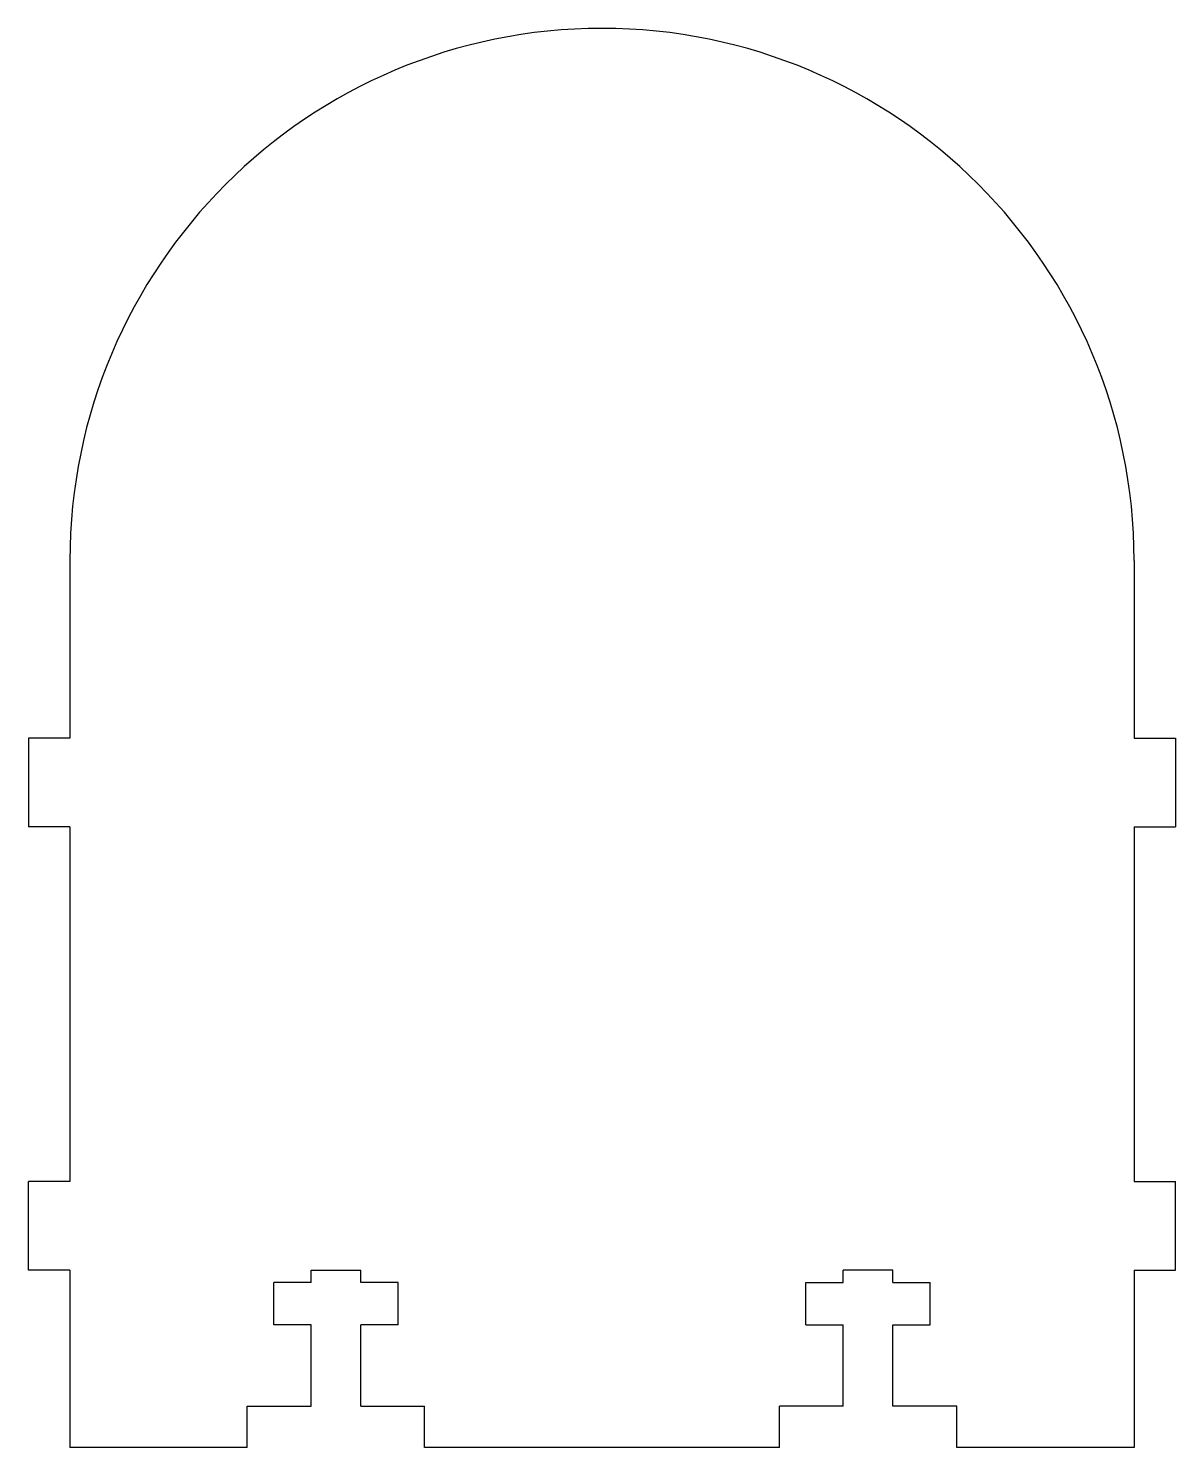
# Model space of a CAD drawing. Extents: x -1.62 to 1.62, y -1.25 to 2.75.
import ezdxf

# ---------------------------------------------------------------- set-up
doc = ezdxf.new("R2010")
doc.units = 0
doc.header["$MEASUREMENT"] = 0
doc.layers.add('VISIBLE', color=7, linetype='CONTINUOUS')

msp = doc.modelspace()

# ---------------------------------------------------------------- linework, layer by layer
at = {"layer": 'VISIBLE'}
for p, q in [((-1.5, 1.25, 0.117), (-1.5, 0.75, 0.117)), ((1.5, 1.25, 0.117), (1.5, 0.75, 0.117)), ((-1.5, 0.75, 0.117), (-1.617, 0.75, 0.117)), ((-1.617, 0.75, 0.117), (-1.617, 0.5, 0.117)), ((1.5, 0.75, 0.117), (1.617, 0.75, 0.117)), ((1.617, 0.75, 0.117), (1.617, 0.5, 0.117)), ((-1.5, 0.5, 0.117), (-1.617, 0.5, 0.117)), ((-1.5, 0.5, 0.117), (-1.5, -0.5, 0.117)), ((1.5, 0.5, 0.117), (1.5, -0.5, 0.117)), ((1.5, 0.5, 0.117), (1.617, 0.5, 0.117)), ((-1.5, -0.5, 0.117), (-1.617, -0.5, 0.117)), ((-1.617, -0.75, 0.117), (-1.617, -0.5, 0.117)), ((1.5, -0.5, 0.117), (1.617, -0.5, 0.117)), ((1.617, -0.75, 0.117), (1.617, -0.5, 0.117)), ((-1.5, -0.75, 0.117), (-1.617, -0.75, 0.117)), ((-1.5, -0.75, 0.117), (-1.5, -1.25, 0.117)), ((-0.82, -0.7842, 0.117), (-0.82, -0.75, 0.117)), ((-0.82, -0.75, 0.117), (-0.68, -0.75, 0.117)), ((-0.68, -0.7842, 0.117), (-0.68, -0.75, 0.117)), ((0.68, -0.7842, 0.117), (0.68, -0.75, 0.117)), ((0.82, -0.75, 0.117), (0.68, -0.75, 0.117)), ((0.82, -0.7842, 0.117), (0.82, -0.75, 0.117)), ((1.5, -0.75, 0.117), (1.5, -1.25, 0.117)), ((1.5, -0.75, 0.117), (1.617, -0.75, 0.117)), ((-0.925, -0.9042, 0.117), (-0.925, -0.7842, 0.117)), ((-0.82, -0.7842, 0.117), (-0.925, -0.7842, 0.117)), ((-0.575, -0.7842, 0.117), (-0.68, -0.7842, 0.117)), ((-0.575, -0.9042, 0.117), (-0.575, -0.7842, 0.117)), ((0.575, -0.9042, 0.117), (0.575, -0.7842, 0.117)), ((0.575, -0.7842, 0.117), (0.68, -0.7842, 0.117)), ((0.82, -0.7842, 0.117), (0.925, -0.7842, 0.117)), ((0.925, -0.9042, 0.117), (0.925, -0.7842, 0.117)), ((-0.82, -0.9042, 0.117), (-0.925, -0.9042, 0.117)), ((-0.82, -1.133, 0.117), (-0.82, -0.9042, 0.117)), ((-0.575, -0.9042, 0.117), (-0.68, -0.9042, 0.117)), ((-0.68, -1.133, 0.117), (-0.68, -0.9042, 0.117)), ((0.575, -0.9042, 0.117), (0.68, -0.9042, 0.117)), ((0.68, -1.133, 0.117), (0.68, -0.9042, 0.117)), ((0.82, -0.9042, 0.117), (0.925, -0.9042, 0.117)), ((0.82, -1.133, 0.117), (0.82, -0.9042, 0.117)), ((-1, -1.25, 0.117), (-1, -1.133, 0.117)), ((-1, -1.133, 0.117), (-0.82, -1.133, 0.117)), ((-0.68, -1.133, 0.117), (-0.5, -1.133, 0.117)), ((-0.5, -1.25, 0.117), (-0.5, -1.133, 0.117)), ((0.5, -1.25, 0.117), (0.5, -1.133, 0.117)), ((0.68, -1.133, 0.117), (0.5, -1.133, 0.117)), ((1, -1.133, 0.117), (0.82, -1.133, 0.117)), ((1, -1.25, 0.117), (1, -1.133, 0.117)), ((-1, -1.25, 0.117), (-1.5, -1.25, 0.117)), ((0.5, -1.25, 0.117), (-0.5, -1.25, 0.117)), ((1.5, -1.25, 0.117), (1, -1.25, 0.117))]:
    msp.add_line(p, q, dxfattribs=at)
msp.add_arc((0, 1.25, 0.117), 1.5, 0, 180, dxfattribs=at)

doc.saveas('drawing.dxf')
